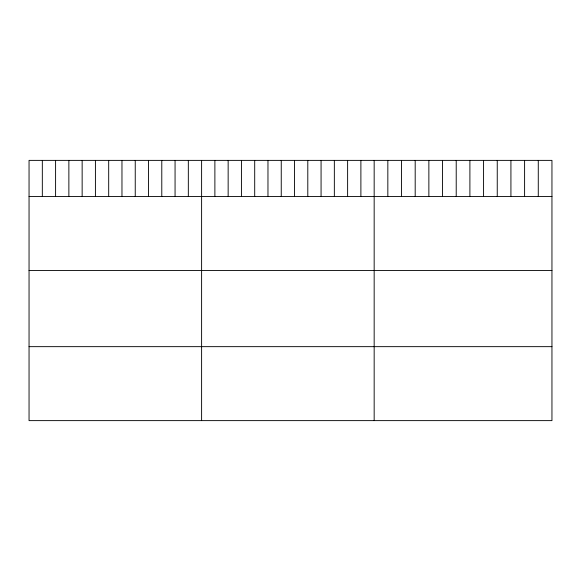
<?xml version="1.0" encoding="UTF-8"?>
<svg xmlns="http://www.w3.org/2000/svg" width="581" height="581" viewBox="0 0 581 581"><rect width="100%" height="100%" fill="white"/><g stroke="black" fill="none" stroke-linecap="round" stroke-linejoin="round"><path stroke-width="0.87" d="M551.95 196.465L551.95 420.622L29.05 420.622L29.05 160.378L551.95 160.378L551.95 196.465L29.05 196.465M29.05 270.441L551.95 270.441M29.05 346.654L551.95 346.654M538.275 160.378L538.275 196.465M524.599 160.378L524.599 196.465M510.924 160.378L510.924 196.465M497.249 160.378L497.249 196.465M483.574 160.378L483.574 196.465M469.898 160.378L469.898 196.465M456.216 160.378L456.216 196.465M442.54 160.378L442.54 196.465M428.865 160.378L428.865 196.465M415.19 160.378L415.19 196.465M401.515 160.378L401.515 196.465M387.839 160.378L387.839 196.465M374.164 160.378L374.164 420.622M360.888 160.378L360.888 196.465M347.62 160.378L347.62 196.465M334.344 160.378L334.344 196.465M321.068 160.378L321.068 196.465M307.799 160.378L307.799 196.465M294.523 160.378L294.523 196.465M281.248 160.378L281.248 196.465M267.972 160.378L267.972 196.465M254.703 160.378L254.703 196.465M241.427 160.378L241.427 196.465M228.151 160.378L228.151 196.465M214.883 160.378L214.883 196.465M201.607 160.378L201.607 420.622M188.331 160.378L188.331 196.465M175.063 160.378L175.063 196.465M161.787 160.378L161.787 196.465M148.511 160.378L148.511 196.465M135.242 160.378L135.242 196.465M121.966 160.378L121.966 196.465M108.691 160.378L108.691 196.465M95.415 160.378L95.415 196.465M82.146 160.378L82.146 196.465M68.87 160.378L68.87 196.465M55.594 160.378L55.594 196.465M42.326 160.378L42.326 196.465"/></g></svg>
